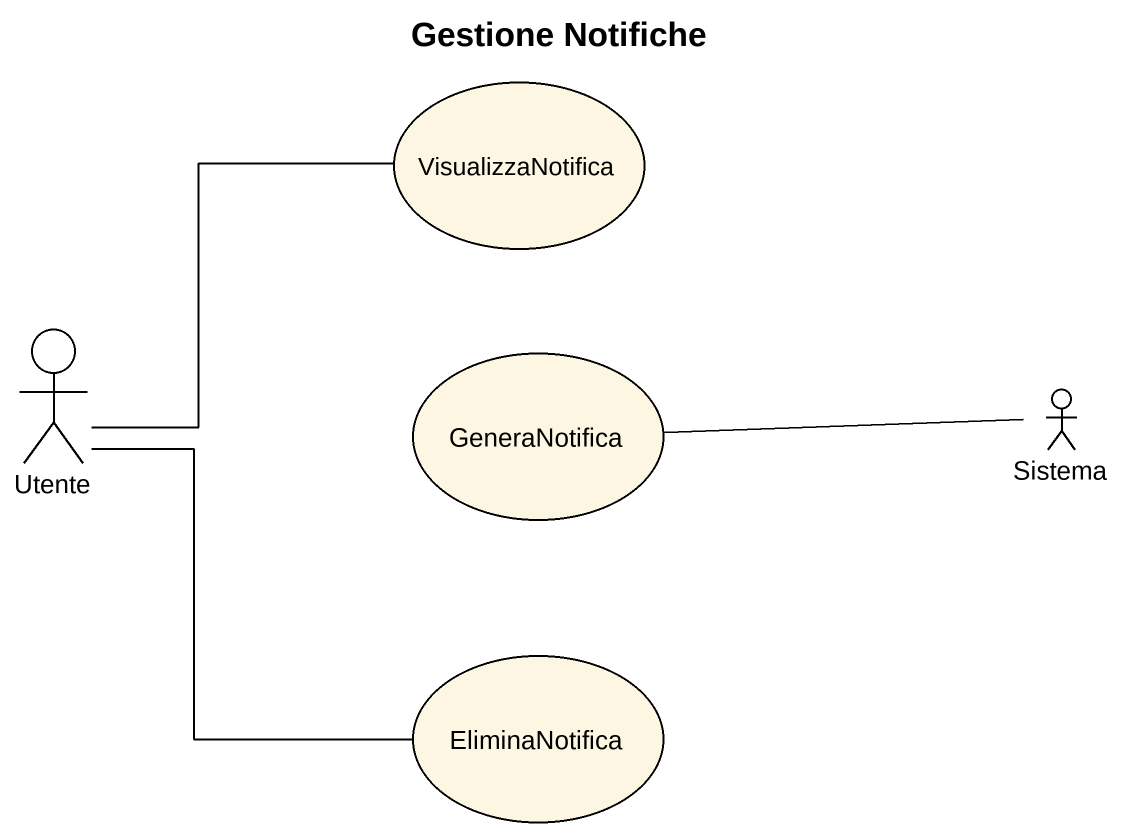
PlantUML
@startuml
title Gestione Notifiche
usecase VisualizzaNotifica
actor Utente
usecase GeneraNotifica
actor Sistema
usecase EliminaNotifica
Utente -right- VisualizzaNotifica
Utente -- EliminaNotifica
GeneraNotifica -right- Sistema
@enduml
